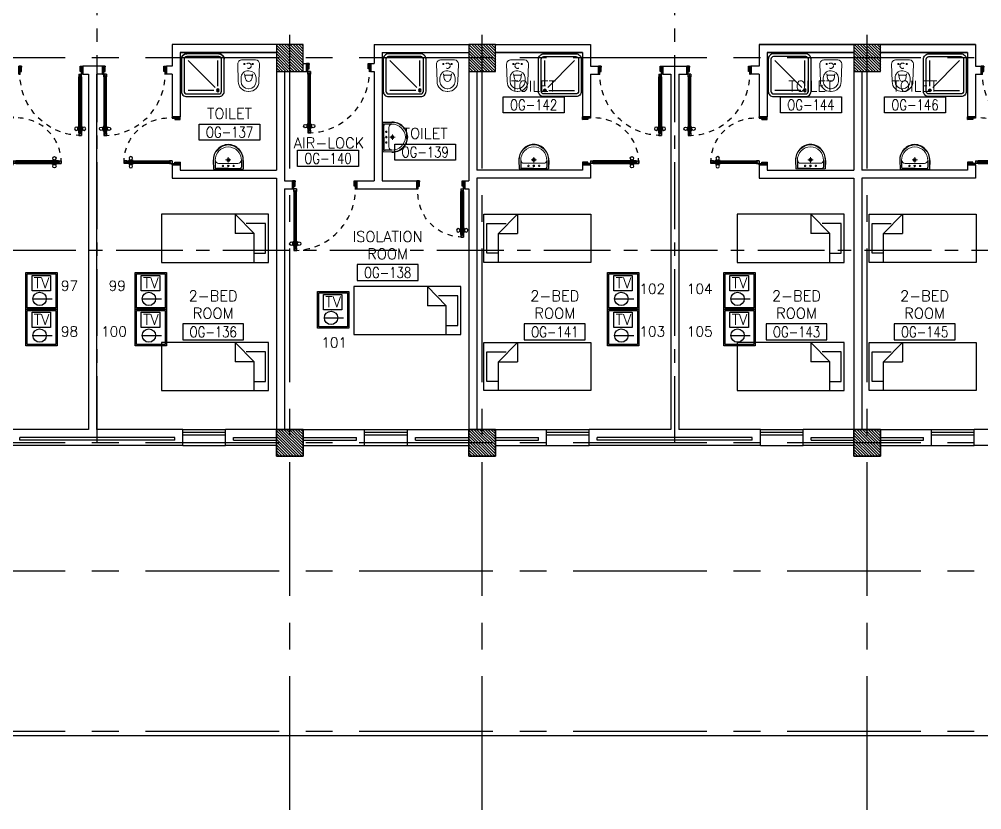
# Model space of a CAD drawing. Extents: x 0 to 93, y -1.5 to 78.
# Drawn here: x 59.41 to 77.41, y -1.46 to 13.32 of the extents above; entities that cross this region are included whole.
import ezdxf
from ezdxf.enums import TextEntityAlignment as Align

# ---------------------------------------------------------------- set-up
doc = ezdxf.new("R2010")
doc.units = 0
doc.header["$MEASUREMENT"] = 0
doc.header["$PDMODE"] = 34
for name, pattern in [('CENTER', [2, 1.25, -0.25, 0.25, -0.25]), ('CENTERX2', [4, 2.5, -0.5, 0.5, -0.5]), ('DASHED', [0.75, 0.5, -0.25]), ('HIDDEN', [0.375, 0.25, -0.125]), ('HIDDEN2', [0.1875, 0.125, -0.0625])]:
    doc.linetypes.add(name, pattern=pattern)
doc.layers.get('0').update_dxf_attribs({"color": 11, "linetype": 'CONTINUOUS'})
doc.layers.get('DEFPOINTS').update_dxf_attribs({"color": 11, "linetype": 'CONTINUOUS'})
for name, color, linetype in [('AX-DIM', 11, 'CONTINUOUS'), ('AXES', 11, 'CENTERX2'), ('AXES1', 11, 'CENTER'), ('COL', 11, 'CONTINUOUS'), ('DOOR', 11, 'CONTINUOUS'), ('E-CCTV', 4, 'CONTINUOUS'), ('E-SOCKETS', 4, 'CONTINUOUS'), ('FIX', 11, 'CONTINUOUS'), ('FUR', 11, 'CONTINUOUS'), ('HAT', 11, 'CONTINUOUS'), ('INSUL', 11, 'CONTINUOUS'), ('RM-BOX', 11, 'CONTINUOUS'), ('RM-NAME', 11, 'CONTINUOUS'), ('RM-NO', 11, 'CONTINUOUS'), ('WALL', 11, 'CONTINUOUS'), ('WIN', 11, 'CONTINUOUS')]:
    doc.layers.add(name, color=color, linetype=linetype)
doc.styles.add('ROMANS', font='ROMANS.shx', dxfattribs={"width": 0.6})
doc.dimstyles.new('DIM-OUT', dxfattribs={"dimscale": 0, "dimtxt": 0.24, "dimasz": 0.08, "dimexe": 0.02, "dimexo": 0.02, "dimgap": 0.05, "dimtad": 1, "dimdec": 0, "dimlfac": 1000, "dimzin": 0, "dimdsep": 46, "dimtxsty": 'ROMANS', "dimblk1": 'ARCHTICK', "dimblk2": 'ARCHTICK', "dimsah": 1, "dimcen": 0.01, "dimdle": 0.08, "dimclrd": 7, "dimclre": 7, "dimclrt": 2, "dimadec": 0, "dimazin": 0, "dimtp": 2, "dimtm": 2, "dimtfac": 0.114286, "dimtdec": 0, "dimtix": 1, "dimtmove": 2, "dimatfit": 3, "dimldrblk": 'ARCHTICK', "dimfxl": 0, "dimtolj": 1, "dimtzin": 0, "dimarcsym": 0})

# ---------------------------------------------------------------- blocks, each defined once
blk = doc.blocks.new('_ARCHTICK')
at = {"color": 0, "linetype": 'ByBlock', "const_width": 0.15}
blk.add_lwpolyline([(-0.5, -0.5), (0.5, 0.5)], dxfattribs=at)
blk = doc.blocks.new('*D660')
at = {"layer": 'AX-DIM', "color": 7, "lineweight": -2}
for p, q in [((91.572, 5.23), (91.572, -0.155)), ((90.892, 5.15), (91.592, 5.15)), ((48.947, -0.075), (91.592, -0.075))]:
    blk.add_line(p, q, dxfattribs=at)
at = {"layer": 'DEFPOINTS', "color": 0}
for p in [(90.872, 5.15), (48.927, -0.075), (91.572, -0.075)]:
    blk.add_point(p, dxfattribs=at)
at = {"layer": 'AX-DIM', "color": 7, "lineweight": -2, "xscale": 0.08, "yscale": 0.08, "zscale": 0.08}
for p, rotation in [((91.572, 5.15), 90), ((91.572, -0.075), 270)]:
    blk.add_blockref('_ARCHTICK', p, dxfattribs=dict(at, rotation=rotation))
at = {"layer": 'AX-DIM', "color": 2, "insert": (91.402, 2.537), "char_height": 0.24, "attachment_point": 5, "rotation": 90, "style": 'ROMANS'}
blk.add_mtext('\\A1;5225', dxfattribs=at)
blk = doc.blocks.new('SHR1')
at = {"layer": 'FIX'}
for p, q in [((-196, 196), (-700, 700)), ((-143, 218), (-143, 700)), ((-218, 143), (-700, 143))]:
    blk.add_line(p, q, dxfattribs=at)
for points in [[(-825, 125), (-825, 725, -0.414214), (-725, 825), (-125, 825, -0.414214), (-25, 725), (-25, 125, -0.414214), (-125, 25), (-725, 25, -0.414214)], [(-775, 125), (-775, 725, -0.414214), (-725, 775), (-125, 775, -0.414214), (-75, 725), (-75, 125, -0.414214), (-125, 75), (-725, 75, -0.414214)]]:
    blk.add_lwpolyline(points, format="xyb", close=True, dxfattribs=at)
for radius in [25, 15]:
    blk.add_circle((-143, 143), radius, dxfattribs=at)
blk = doc.blocks.new('WC1')
at = {"layer": 'FIX', "lineweight": 20}
for p, q in [((-210, 204), (-538, 194)), ((-727, 5), (-727, -5)), ((-674, 5), (-674, -5)), ((-534, 24), (-540, 0)), ((-540, 0), (-534, -24)), ((-475, 141), (-538, 141)), ((-395, 76), (-490, 60)), ((-339, 5), (-339, -5)), ((-137, 0), (-137, 131)), ((-137, -131), (-137, 0)), ((-538, -141), (-475, -141)), ((-490, -60), (-395, -76)), ((-538, -194), (-210, -204)), ((-213, -204), (-210, -204))]:
    blk.add_line(p, q, dxfattribs=at)
at = {"layer": 'FIX', "linetype": 'Continuous', "lineweight": 20}
blk.add_line((-420, -47), (-420, 45), dxfattribs=at)
at = {"layer": 'FIX', "linetype": 'HIDDEN2', "lineweight": 20, "ltscale": 0.3}
blk.add_circle((-245, 0), 49.8, dxfattribs=at)
at = {"layer": 'FIX', "linetype": 'HIDDEN', "lineweight": 20, "ltscale": 0.05}
for centre in [(-213, 78), (-213, -77)]:
    blk.add_circle(centre, 11.6, dxfattribs=at)
at = {"layer": 'FIX', "lineweight": 20}
for centre, radius, start, end in [((-538, 5), 189, 90, 180), ((-210, 131), 73, 360, 90), ((-538, 5), 136, 90, 180), ((-473, -7), 68.2, 128.9242, 152.8468), ((-464, -18), 82, 108.496, 128.9242), ((-475, 5), 136, 360, 90), ((-538, -5), 189, 180, 270), ((-538, -5), 136, 180, 270), ((-473, 7), 68.2, 207.1532, 231.0758), ((-464, 18), 82, 231.0758, 251.504), ((-475, -5), 136, 270, 0), ((-210, -131), 73, 270, 0)]:
    blk.add_arc(centre, radius, start, end, dxfattribs=at)
at = {"layer": 'FIX', "linetype": 'Continuous', "lineweight": 20}
for centre, start, end in [((-443, 46), 357.6662, 91.6121), ((-442, -46), 268.3879, 2.3338)]:
    blk.add_arc(centre, 22.3, start, end, dxfattribs=at)
blk = doc.blocks.new('LAV1')
at = {"layer": 'FIX', "linetype": 'ByBlock', "ltscale": 0.3}
for p, q in [((-280, 210), (-275, 50)), ((-245, 210), (-245, 85)), ((245, 210), (245, 85)), ((280, 210), (275, 50)), ((0, 60), (-220, 60)), ((0, 60), (220, 60))]:
    blk.add_line(p, q, dxfattribs=at)
at = {"layer": 'FIX', "linetype": 'Continuous', "lineweight": 20}
for p, q in [((-275, 210), (-275, 50)), ((275, 210), (275, 50)), ((0, 50), (-275, 50)), ((0, 50), (-252, 50)), ((0, 155), (-181, 155)), ((0, 155), (181, 155)), ((0, 50), (275, 50)), ((0, 50), (252, 50))]:
    blk.add_line(p, q, dxfattribs=at)
at = {"layer": 'FIX', "linetype": 'DASHED', "lineweight": 20, "ltscale": 0.05}
for p, q in [((50, 220), (-50, 220)), ((0, 170), (0, 270)), ((0, 170), (0, 270))]:
    blk.add_line(p, q, dxfattribs=at)
at = {"layer": 'FIX', "lineweight": 20}
for p, q in [((16, 107), (-15, 107)), ((0, 92), (0, 123))]:
    blk.add_line(p, q, dxfattribs=at)
for centre, radius in [((0, 220), 29.5), ((0, 220), 22.5), ((0, 107), 15.5)]:
    blk.add_circle(centre, radius, dxfattribs=at)
at = {"layer": 'FIX', "linetype": 'HIDDEN', "lineweight": 20, "ltscale": 0.05}
for centre in [(-100, 107), (100, 107)]:
    blk.add_circle(centre, 12.4, dxfattribs=at)
at = {"layer": 'FIX', "linetype": 'ByBlock', "ltscale": 0.3}
for centre, radius, start, end in [((7, 220), 287, 91.3776, 182.0064), ((-7, 220), 287, 357.9936, 88.6224), ((-220, 85), 24.9, 179.7021, 269.9486), ((220, 85), 24.9, 270.0514, 0.2979)]:
    blk.add_arc(centre, radius, start, end, dxfattribs=at)
at = {"layer": 'FIX', "linetype": 'Continuous', "lineweight": 20}
for centre, radius, start, end in [((8, 217), 283, 91.6988, 181.351), ((8, 212), 253, 91.7328, 180.4884), ((-8, 217), 283, 358.649, 88.3012), ((-8, 212), 253, 359.5116, 88.2672), ((-179, 222), 66.9, 190.2006, 268.0786), ((179, 222), 66.9, 271.9214, 349.7994)]:
    blk.add_arc(centre, radius, start, end, dxfattribs=at)
blk = doc.blocks.new('RM1')
at = {"layer": 'RM-BOX'}
blk.add_lwpolyline([(570, -200), (-570, -200), (-570, -500), (570, -500)], close=True, dxfattribs=at)
at = {"layer": 'RM-NAME', "style": 'ROMANS'}
for tag, p in [('ROOMNAME1', (0, 324)), ('ROOMNAME2', (0, 0))]:
    blk.add_attdef(tag, text='', height=200, dxfattribs=at).set_placement(p, align=Align.MIDDLE)
at = {"layer": 'RM-NO', "style": 'ROMANS', "width": 0.8}
blk.add_attdef('ROOMNO', text='', height=200, dxfattribs=at).set_placement((0, -350), align=Align.MIDDLE)
blk = doc.blocks.new('AH20A')
at = {"layer": 'FUR'}
for p, q in [((0, 0.5), (0, -0.5)), ((1, 0.5), (0, 0.5)), ((0.1358, 0.5), (0.1358, -0.0987)), ((1, -0.5), (1, 0.5)), ((0.1358, 0.3112), (0.0277, 0.3112)), ((0.0277, 0.3112), (0.0277, -0.3087)), ((0.1358, -0.0987), (0.3125, -0.5)), ((0.1358, -0.0987), (0.3125, -0.0987)), ((0.3125, -0.5), (0.3125, -0.0987)), ((0.0277, -0.3087), (0.2076, -0.3087)), ((0, -0.5), (1, -0.5))]:
    blk.add_line(p, q, dxfattribs=at)
blk = doc.blocks.new('DOOR100')
at = {"layer": 'DOOR', "color": 0, "linetype": 'ByBlock'}
for p, q in [((-76, 1251), (-76, 1301)), ((-76, 1301), (-26, 1301)), ((-26, 1301), (-76, 1301)), ((-59, 1251), (-59, 1271)), ((-43, 1271), (-59, 1271)), ((-43, 1251), (-43, 1271)), ((-26, 1251), (-26, 1301)), ((-92, 1206), (-92, 1141)), ((-83, 1206), (-92, 1206)), ((-83, 1141), (-92, 1141)), ((-83, 1129), (-83, 1219)), ((-76, 1219), (-83, 1219)), ((-83, 1206), (-83, 1141)), ((-76, 1129), (-83, 1129)), ((-59, 1251), (-76, 1251)), ((-26, 1251), (-43, 1251)), ((-26, 1219), (-19, 1219)), ((-26, 1129), (-19, 1129)), ((-19, 1129), (-19, 1219)), ((-19, 1206), (-19, 1141)), ((-19, 1206), (-10, 1206)), ((-19, 1141), (-10, 1141)), ((-10, 1206), (-10, 1141)), ((-76, 200), (-59, 200)), ((-76, 150), (-76, 200)), ((-59, 200), (-59, 180)), ((-59, 180), (-43, 180)), ((-43, 200), (-26, 200)), ((-43, 180), (-43, 200)), ((-26, 200), (-26, 150)), ((-1201, 0), (-1201, 150)), ((-1201, 150), (-1176, 150)), ((-1201, 150), (-1201, 0)), ((-1151, 0), (-1201, 0)), ((-1176, 150), (-1176, 100)), ((-1176, 100), (-1151, 100)), ((-1151, 100), (-1151, 0)), ((-76, 150), (-26, 150)), ((-51, 100), (-51, 0)), ((-26, 100), (-51, 100)), ((-51, 0), (-1, 0)), ((-1, 150), (-26, 150)), ((-26, 150), (-26, 100)), ((-1, 150), (-1, 0))]:
    blk.add_line(p, q, dxfattribs=at)
at = {"layer": 'DOOR', "linetype": 'ByBlock'}
for p, q in [((-76, 1251), (-76, 200)), ((-59, 200), (-59, 1251)), ((-43, 200), (-43, 1251)), ((-26, 200), (-26, 1251))]:
    blk.add_line(p, q, dxfattribs=at)
at = {"layer": 'DOOR', "color": 9, "linetype": 'ByBlock'}
for p, q in [((-1151, 0), (-1201, 114)), ((-1151, 0), (-1201, 40)), ((-1151, 0), (-1164, 100)), ((-51, 0), (-1, 114)), ((-51, 0), (-38, 100)), ((-51, 0), (-1, 40))]:
    blk.add_line(p, q, dxfattribs=at)
at = {"layer": 'DOOR', "color": 0, "linetype": 'ByBlock'}
for centre in [(-125, 1174), (22, 1174)]:
    blk.add_circle(centre, 32.4, dxfattribs=at)
at = {"layer": 'DOOR', "linetype": 'HIDDEN', "ltscale": 0.5}
blk.add_arc((-27, 152), 1149, 89.961, 180.0931, dxfattribs=at)
at = {"layer": 'DOOR', "color": 9, "linetype": 'ByBlock'}
for centre, radius, start, end in [((-1151, 0), 154, 103.7142, 108.8947), ((-1151, 0), 134, 100.72, 111.8402), ((-1151, 0), 94.4, 90, 121.9818), ((-1151, 0), 74.4, 90, 132.2236), ((-1151, 0), 54.4, 90, 156.7926), ((-1151, 0), 34.4, 90, 180), ((-1151, 0), 14.4, 90, 180), ((-51, 0), 94.4, 58.0182, 90), ((-51, 0), 74.4, 47.7764, 90), ((-51, 0), 54.4, 23.2074, 90), ((-51, 0), 34.4, 0, 90), ((-51, 0), 14.4, 0, 90), ((-51, 0), 134, 68.1598, 79.28), ((-51, 0), 114, 64.0838, 77.3774), ((-51, 0), 154, 71.1053, 76.2858)]:
    blk.add_arc(centre, radius, start, end, dxfattribs=at)
blk = doc.blocks.new('DOOR90')
at = {"layer": 'DOOR', "linetype": 'ByBlock'}
for p, q in [((0, 0), (-150, 0)), ((-200, -25), (-1000, -25)), ((-200, -42), (-1000, -42)), ((-200, -58), (-1000, -58)), ((-1000, -75), (-200, -75))]:
    blk.add_line(p, q, dxfattribs=at)
at = {"layer": 'DOOR', "color": 0, "linetype": 'ByBlock'}
for p, q in [((-150, 0), (-150, -25)), ((-150, 0), (0, 0)), ((0, -50), (0, 0)), ((-1050, -25), (-1050, -75)), ((-1050, -75), (-1050, -25)), ((-1000, -25), (-1050, -25)), ((-1000, -75), (-1050, -75)), ((-1020, -42), (-1020, -58)), ((-1000, -42), (-1020, -42)), ((-1000, -58), (-1020, -58)), ((-1000, -25), (-1000, -42)), ((-1000, -58), (-1000, -75)), ((-968, -25), (-968, -18)), ((-878, -18), (-968, -18)), ((-968, -75), (-968, -82)), ((-878, -82), (-968, -82)), ((-955, -18), (-955, -9)), ((-955, -9), (-890, -9)), ((-955, -18), (-890, -18)), ((-955, -82), (-955, -91)), ((-955, -82), (-890, -82)), ((-955, -91), (-890, -91)), ((-890, -18), (-890, -9)), ((-890, -82), (-890, -91)), ((-878, -25), (-878, -18)), ((-878, -75), (-878, -82)), ((-200, -42), (-200, -25)), ((-200, -25), (-150, -25)), ((-180, -42), (-200, -42)), ((-200, -75), (-200, -58)), ((-200, -58), (-180, -58)), ((-150, -75), (-200, -75)), ((-180, -58), (-180, -42)), ((-150, -75), (-150, -25)), ((-150, -25), (-100, -25)), ((-100, -25), (-100, -50)), ((-100, -50), (0, -50)), ((-150, -900), (-150, -875)), ((-150, -875), (-100, -875)), ((0, -900), (-150, -900)), ((-150, -900), (0, -900)), ((-100, -850), (0, -850)), ((-100, -875), (-100, -850)), ((0, -850), (0, -900))]:
    blk.add_line(p, q, dxfattribs=at)
at = {"layer": 'DOOR', "color": 9, "linetype": 'ByBlock'}
for p, q in [((0, -50), (-114, 0)), ((0, -50), (-40, 0)), ((0, -50), (-100, -37)), ((0, -850), (-114, -900)), ((0, -850), (-100, -863)), ((0, -850), (-40, -900))]:
    blk.add_line(p, q, dxfattribs=at)
at = {"layer": 'DOOR', "color": 0, "linetype": 'ByBlock'}
for centre in [(-923, 24), (-923, -124)]:
    blk.add_circle(centre, 32.4, dxfattribs=at)
at = {"layer": 'DOOR', "color": 9, "linetype": 'ByBlock'}
for centre, radius, start, end in [((0, -50), 74.4, 137.7764, 180), ((0, -50), 54.4, 113.2074, 180), ((0, -50), 154, 161.1053, 166.2858), ((0, -50), 134, 158.1598, 169.28), ((0, -50), 114, 154.0838, 167.3774), ((0, -50), 94.4, 148.0182, 180), ((0, -50), 34.4, 90, 180), ((0, -50), 14.4, 90, 180), ((0, -850), 154, 193.7142, 198.8947), ((0, -850), 134, 190.72, 201.8402), ((0, -850), 94.4, 180, 211.9818), ((0, -850), 74.4, 180, 222.2236), ((0, -850), 54.4, 180, 246.7926), ((0, -850), 34.4, 180, 270), ((0, -850), 14.4, 180, 270)]:
    blk.add_arc(centre, radius, start, end, dxfattribs=at)
at = {"layer": 'DOOR', "linetype": 'HIDDEN', "ltscale": 0.5}
blk.add_arc((-222, -50), 828, 178.2701, 275.003, dxfattribs=at)
blk = doc.blocks.new('*X92')
at = {"color": 0}
for p, q in [((245929, 169932), (246386, 170390)), ((245929, 169985), (246333, 170390)), ((245929, 170038), (246280, 170390)), ((245929, 170091), (246227, 170390)), ((245929, 170144), (246174, 170390)), ((245929, 170197), (246121, 170390)), ((245929, 170250), (246068, 170390)), ((245929, 170303), (246015, 170390)), ((245929, 170357), (245962, 170390)), ((245939, 169890), (246429, 170379)), ((245992, 169890), (246429, 170326)), ((246045, 169890), (246429, 170273)), ((246098, 169890), (246429, 170220)), ((246151, 169890), (246429, 170167)), ((246204, 169890), (246429, 170114)), ((246257, 169890), (246429, 170061)), ((246310, 169890), (246429, 170008)), ((246363, 169890), (246429, 169955)), ((246416, 169890), (246429, 169902))]:
    blk.add_line(p, q, dxfattribs=at)
blk = doc.blocks.new('COL50')
at = {"layer": 'COL'}
blk.add_lwpolyline([(-250, 250), (-250, -250), (250, -250), (250, 250)], close=True, dxfattribs=at)
blk = doc.blocks.new('*X91')
at = {"color": 0}
for p, q in [((238727, 169890), (239227, 170390)), ((238729, 169945), (239174, 170390)), ((238729, 169998), (239121, 170390)), ((238729, 170051), (239067, 170390)), ((238729, 170104), (239014, 170390)), ((238729, 170157), (238961, 170390)), ((238729, 170210), (238908, 170390)), ((238729, 170263), (238855, 170390)), ((238729, 170316), (238802, 170390)), ((238729, 170369), (238749, 170390)), ((238780, 169890), (239229, 170339)), ((238833, 169890), (239229, 170286)), ((238886, 169890), (239229, 170233)), ((238939, 169890), (239229, 170180)), ((238992, 169890), (239229, 170127)), ((239045, 169890), (239229, 170074)), ((239098, 169890), (239229, 170020)), ((239151, 169890), (239229, 169967)), ((239204, 169890), (239229, 169914))]:
    blk.add_line(p, q, dxfattribs=at)
blk = doc.blocks.new('*X90')
at = {"color": 0}
for p, q in [((235129, 169898), (235620, 170390)), ((235129, 169951), (235567, 170390)), ((235129, 170004), (235514, 170390)), ((235129, 170057), (235461, 170390)), ((235129, 170110), (235408, 170390)), ((235129, 170163), (235355, 170390)), ((235129, 170216), (235302, 170390)), ((235129, 170269), (235249, 170390)), ((235129, 170322), (235196, 170390)), ((235129, 170375), (235143, 170390)), ((235173, 169890), (235629, 170345)), ((235226, 169890), (235629, 170292)), ((235279, 169890), (235629, 170239)), ((235332, 169890), (235629, 170186)), ((235385, 169890), (235629, 170133)), ((235439, 169890), (235629, 170080)), ((235492, 169890), (235629, 170027)), ((235545, 169890), (235629, 169974)), ((235598, 169890), (235629, 169921))]:
    blk.add_line(p, q, dxfattribs=at)
blk = doc.blocks.new('*X85')
at = {"color": 0}
for p, q in [((245927, 177090), (246427, 177590)), ((245929, 177145), (246374, 177590)), ((245929, 177198), (246321, 177590)), ((245929, 177251), (246267, 177590)), ((245929, 177304), (246214, 177590)), ((245929, 177357), (246161, 177590)), ((245929, 177410), (246108, 177590)), ((245929, 177463), (246055, 177590)), ((245929, 177516), (246002, 177590)), ((245929, 177569), (245949, 177590)), ((245980, 177090), (246429, 177539)), ((246033, 177090), (246429, 177486)), ((246086, 177090), (246429, 177433)), ((246139, 177090), (246429, 177380)), ((246192, 177090), (246429, 177327)), ((246245, 177090), (246429, 177274)), ((246298, 177090), (246429, 177220)), ((246351, 177090), (246429, 177167)), ((246404, 177090), (246429, 177114))]:
    blk.add_line(p, q, dxfattribs=at)
blk = doc.blocks.new('*X86')
at = {"color": 0}
for p, q in [((238729, 177104), (239214, 177590)), ((238729, 177157), (239161, 177590)), ((238729, 177210), (239108, 177590)), ((238729, 177263), (239055, 177590)), ((238729, 177316), (239002, 177590)), ((238729, 177369), (238949, 177590)), ((238729, 177422), (238896, 177590)), ((238729, 177475), (238843, 177590)), ((238729, 177528), (238790, 177590)), ((238729, 177581), (238737, 177590)), ((238767, 177090), (239229, 177551)), ((238820, 177090), (239229, 177498)), ((238873, 177090), (239229, 177445)), ((238926, 177090), (239229, 177392)), ((238979, 177090), (239229, 177339)), ((239032, 177090), (239229, 177286)), ((239085, 177090), (239229, 177233)), ((239138, 177090), (239229, 177180)), ((239191, 177090), (239229, 177127))]:
    blk.add_line(p, q, dxfattribs=at)
blk = doc.blocks.new('*X87')
at = {"color": 0}
for p, q in [((235129, 177110), (235608, 177590)), ((235129, 177163), (235555, 177590)), ((235129, 177217), (235502, 177590)), ((235129, 177270), (235449, 177590)), ((235129, 177323), (235396, 177590)), ((235129, 177376), (235343, 177590)), ((235129, 177429), (235290, 177590)), ((235129, 177482), (235237, 177590)), ((235129, 177535), (235184, 177590)), ((235161, 177090), (235629, 177557)), ((235214, 177090), (235629, 177504)), ((235267, 177090), (235629, 177451)), ((235320, 177090), (235629, 177398)), ((235373, 177090), (235629, 177345)), ((235426, 177090), (235629, 177292)), ((235479, 177090), (235629, 177239)), ((235532, 177090), (235629, 177186)), ((235585, 177090), (235629, 177133))]:
    blk.add_line(p, q, dxfattribs=at)

msp = doc.modelspace()

# ---------------------------------------------------------------- linework, layer by layer
at = {"layer": 'AXES'}
for p, q in [((64.4717, -1.4643), (64.4717, 77.3484)), ((68.0717, -1.4643), (68.0717, 77.3484)), ((75.2717, -1.4643), (75.2717, 77.3484)), ((92.2717, 12.6), (24.2317, 12.6)), ((92.2717, 5.4), (24.2317, 5.4)), ((92.2717, 3), (24.2317, 3)), ((92.2717, 0), (24.2317, 0))]:
    msp.add_line(p, q, dxfattribs=at)
at = {"layer": 'AXES1'}
for p, q in [((60.8717, 5.4), (60.8717, 64.22)), ((71.6717, 5.4), (71.6717, 64.22)), ((82.4717, 9), (21.8317, 9)), ((82.4717, 9), (40.1817, 9))]:
    msp.add_line(p, q, dxfattribs=at)
at = {"layer": 'COL'}
for points in [[(64.7217, 5.65), (64.7217, 5.15), (64.2217, 5.15), (64.2217, 5.65)], [(68.3217, 5.65), (68.3217, 5.15), (67.8217, 5.15), (67.8217, 5.65)], [(75.5217, 5.65), (75.5217, 5.15), (75.0217, 5.15), (75.0217, 5.65)]]:
    msp.add_lwpolyline(points, close=True, dxfattribs=at)
at = {"layer": 'E-SOCKETS'}
for p, q in [((59.5375, 7.9005), (59.5375, 8.5878)), ((59.5375, 8.5878), (60.1235, 8.5878)), ((60.1235, 8.5878), (60.1235, 7.9005)), ((61.5809, 7.9005), (61.5809, 8.5878)), ((61.5809, 8.5878), (62.1669, 8.5878)), ((62.1669, 8.5878), (62.1669, 7.9005)), ((70.4159, 7.9005), (70.4159, 8.5878)), ((70.4159, 8.5878), (71.0019, 8.5878)), ((71.0019, 8.5878), (71.0019, 7.9005)), ((72.5897, 7.9005), (72.5897, 8.5878)), ((72.5897, 8.5878), (73.1756, 8.5878)), ((73.1756, 8.5878), (73.1756, 7.9005)), ((64.9871, 7.5434), (64.9871, 8.2308)), ((64.9871, 8.2308), (65.573, 8.2308)), ((65.573, 8.2308), (65.573, 7.5434)), ((59.6683, 8.0941), (60.0266, 8.0941)), ((61.7117, 8.0941), (62.07, 8.0941)), ((70.5467, 8.0941), (70.905, 8.0941)), ((72.7204, 8.0941), (73.0788, 8.0941)), ((60.1235, 7.9005), (59.5375, 7.9005)), ((59.5375, 7.9005), (60.1235, 7.9005)), ((59.5375, 7.2131), (59.5375, 7.9005)), ((60.1235, 7.9005), (60.1235, 7.2131)), ((62.1669, 7.9005), (61.5809, 7.9005)), ((61.5809, 7.9005), (62.1669, 7.9005)), ((61.5809, 7.2131), (61.5809, 7.9005)), ((62.1669, 7.9005), (62.1669, 7.2131)), ((71.0019, 7.9005), (70.4159, 7.9005)), ((70.4159, 7.9005), (71.0019, 7.9005)), ((70.4159, 7.2131), (70.4159, 7.9005)), ((71.0019, 7.9005), (71.0019, 7.2131)), ((72.5897, 7.2131), (72.5897, 7.9005)), ((73.1756, 7.9005), (72.5897, 7.9005)), ((72.5897, 7.9005), (73.1756, 7.9005)), ((73.1756, 7.9005), (73.1756, 7.2131)), ((65.1179, 7.737), (65.4762, 7.737)), ((59.6683, 7.4067), (60.0266, 7.4067)), ((61.7117, 7.4067), (62.07, 7.4067)), ((65.573, 7.5434), (64.9871, 7.5434)), ((70.5467, 7.4067), (70.905, 7.4067)), ((72.7204, 7.4067), (73.0788, 7.4067)), ((60.1235, 7.2131), (59.5375, 7.2131)), ((62.1669, 7.2131), (61.5809, 7.2131)), ((71.0019, 7.2131), (70.4159, 7.2131)), ((73.1756, 7.2131), (72.5897, 7.2131))]:
    msp.add_line(p, q, dxfattribs=at)
at = {"layer": 'E-SOCKETS', "color": 8}
for p, q in [((59.5625, 7.9255), (59.5625, 8.5628)), ((59.5625, 8.5628), (60.0985, 8.5628)), ((60.0985, 8.5628), (60.0985, 7.9255)), ((61.6059, 7.9255), (61.6059, 8.5628)), ((61.6059, 8.5628), (62.1419, 8.5628)), ((62.1419, 8.5628), (62.1419, 7.9255)), ((70.4409, 7.9255), (70.4409, 8.5628)), ((70.4409, 8.5628), (70.9769, 8.5628)), ((70.9769, 8.5628), (70.9769, 7.9255)), ((72.6147, 7.9255), (72.6147, 8.5628)), ((72.6147, 8.5628), (73.1506, 8.5628)), ((73.1506, 8.5628), (73.1506, 7.9255)), ((65.0121, 7.5684), (65.0121, 8.2058)), ((65.0121, 8.2058), (65.548, 8.2058)), ((65.548, 8.2058), (65.548, 7.5684)), ((60.0985, 7.9255), (59.5625, 7.9255)), ((62.1419, 7.9255), (61.6059, 7.9255)), ((70.9769, 7.9255), (70.4409, 7.9255)), ((73.1506, 7.9255), (72.6147, 7.9255)), ((59.5625, 7.8755), (60.0985, 7.8755)), ((59.5625, 7.2381), (59.5625, 7.8755)), ((60.0985, 7.8755), (60.0985, 7.2381)), ((61.6059, 7.8755), (62.1419, 7.8755)), ((61.6059, 7.2381), (61.6059, 7.8755)), ((62.1419, 7.8755), (62.1419, 7.2381)), ((70.4409, 7.8755), (70.9769, 7.8755)), ((70.4409, 7.2381), (70.4409, 7.8755)), ((70.9769, 7.8755), (70.9769, 7.2381)), ((72.6147, 7.2381), (72.6147, 7.8755)), ((72.6147, 7.8755), (73.1506, 7.8755)), ((73.1506, 7.8755), (73.1506, 7.2381)), ((65.548, 7.5684), (65.0121, 7.5684)), ((60.0985, 7.2381), (59.5625, 7.2381)), ((62.1419, 7.2381), (61.6059, 7.2381)), ((70.9769, 7.2381), (70.4409, 7.2381)), ((73.1506, 7.2381), (72.6147, 7.2381))]:
    msp.add_line(p, q, dxfattribs=at)
at = {"layer": 'E-SOCKETS'}
for points in [[(59.6516, 8.2445), (59.6516, 8.5306), (59.9966, 8.5306), (59.9966, 8.2445)], [(61.695, 8.2445), (61.695, 8.5306), (62.0401, 8.5306), (62.0401, 8.2445)], [(70.53, 8.2445), (70.53, 8.5306), (70.875, 8.5306), (70.875, 8.2445)], [(72.7037, 8.2445), (72.7037, 8.5306), (73.0488, 8.5306), (73.0488, 8.2445)], [(65.1012, 7.8875), (65.1012, 8.1735), (65.4462, 8.1735), (65.4462, 7.8875)], [(59.6516, 7.5572), (59.6516, 7.8432), (59.9966, 7.8432), (59.9966, 7.5572)], [(61.695, 7.5572), (61.695, 7.8432), (62.0401, 7.8432), (62.0401, 7.5572)], [(70.53, 7.5572), (70.53, 7.8432), (70.875, 7.8432), (70.875, 7.5572)], [(72.7037, 7.5572), (72.7037, 7.8432), (73.0488, 7.8432), (73.0488, 7.5572)]]:
    msp.add_lwpolyline(points, close=True, dxfattribs=at)
for centre in [(59.7933, 8.0941), (61.8367, 8.0941), (70.6717, 8.0941), (72.8454, 8.0941), (65.2429, 7.737), (59.7933, 7.4067), (61.8367, 7.4067), (70.6717, 7.4067), (72.8454, 7.4067)]:
    msp.add_circle(centre, 0.125, dxfattribs=at)
at = {"layer": 'FIX'}
msp.add_line((63.1447, 12.677), (62.5447, 12.677), dxfattribs=at)
at = {"layer": 'FIX', "extrusion": (0, 0, -1)}
for centre, major_axis, start_param, end_param in [((62.5447, 12.577), (0.0707, 0.0707), 3.9269908, 5.4977871), ((63.1447, 12.577), (-0.0707, 0.0707), 0.7853982, 2.3561945)]:
    msp.add_ellipse(centre, major_axis=major_axis, ratio=1, start_param=start_param, end_param=end_param, dxfattribs=at)
at = {"layer": 'INSUL'}
for p, q in [((59.4217, 5.45), (59.4217, 5.5)), ((62.3217, 5.5), (59.4217, 5.5)), ((62.3217, 5.45), (59.4217, 5.45)), ((62.3217, 5.45), (62.3217, 5.5)), ((63.4217, 5.5), (64.2217, 5.5)), ((63.4217, 5.45), (63.4217, 5.5)), ((63.4217, 5.45), (64.2217, 5.45)), ((64.7217, 5.5), (65.7217, 5.5)), ((64.7217, 5.45), (65.7217, 5.45)), ((65.7217, 5.45), (65.7217, 5.5)), ((66.8217, 5.5), (67.8217, 5.5)), ((66.8217, 5.45), (66.8217, 5.5)), ((66.8217, 5.45), (67.8217, 5.45)), ((68.3217, 5.5), (69.1217, 5.5)), ((68.3217, 5.45), (69.1217, 5.45)), ((69.1217, 5.45), (69.1217, 5.5)), ((70.2217, 5.45), (70.2217, 5.5)), ((73.1217, 5.5), (70.2217, 5.5)), ((73.1217, 5.45), (70.2217, 5.45)), ((73.1217, 5.45), (73.1217, 5.5)), ((74.2217, 5.45), (74.2217, 5.5)), ((74.2217, 5.5), (75.0217, 5.5)), ((74.2217, 5.45), (75.0217, 5.45)), ((75.5217, 5.5), (76.3217, 5.5)), ((75.5217, 5.45), (76.3217, 5.45)), ((76.3217, 5.45), (76.3217, 5.5))]:
    msp.add_line(p, q, dxfattribs=at)
at = {"layer": 'RM-NO'}
for p, q in [((60.6029, 12.45), (60.6029, 12.3)), ((60.9654, 12.45), (60.9654, 12.3)), ((62.1654, 12.45), (62.1654, 12.3)), ((64.7842, 12.5), (64.7842, 12.35)), ((65.9842, 12.5), (65.9842, 12.35)), ((70.2467, 12.45), (70.2467, 12.3)), ((71.4467, 12.45), (71.4467, 12.3)), ((71.8967, 12.45), (71.8967, 12.3)), ((73.0967, 12.45), (73.0967, 12.3)), ((77.4029, 12.45), (77.4029, 12.3)), ((64.5217, 10.3), (64.5217, 10.15)), ((65.7217, 10.3), (65.7217, 10.15))]:
    msp.add_line(p, q, dxfattribs=at)
at = {"layer": 'WALL', "linetype": 'ByBlock'}
for p, q in [((64.2217, 12.85), (62.2717, 12.85)), ((66.0467, 12.85), (67.8197, 12.85)), ((68.3217, 12.85), (70.0967, 12.85)), ((68.3217, 12.85), (70.0967, 12.85)), ((75.0217, 12.85), (73.2467, 12.85)), ((75.0217, 12.85), (73.2467, 12.85)), ((73.2467, 12.85), (75.0217, 12.85)), ((75.5217, 12.85), (77.2967, 12.85)), ((75.5217, 12.85), (77.2967, 12.85)), ((77.2967, 12.85), (75.5217, 12.85)), ((64.2217, 12.7), (62.4217, 12.7)), ((62.4217, 12.7), (64.2217, 12.7)), ((66.1967, 12.7), (67.8197, 12.7)), ((68.3217, 12.7), (69.9467, 12.7)), ((69.9467, 12.7), (68.3217, 12.7)), ((75.0217, 12.7), (73.3967, 12.7)), ((73.3967, 12.7), (75.0217, 12.7)), ((73.3967, 12.7), (75.0217, 12.7)), ((75.5217, 12.7), (77.1467, 12.7)), ((75.5217, 12.7), (77.1467, 12.7)), ((77.1467, 12.7), (75.5217, 12.7)), ((77.1467, 12.7), (75.5217, 12.7)), ((60.9654, 12.45), (60.6029, 12.45)), ((62.2717, 12.45), (62.1654, 12.45)), ((64.7217, 12.5), (64.7842, 12.5)), ((65.9842, 12.5), (66.0467, 12.5)), ((70.0967, 12.45), (70.2467, 12.45)), ((73.2467, 12.45), (73.0967, 12.45)), ((77.2967, 12.45), (77.4029, 12.45)), ((60.6029, 12.3), (60.7092, 12.3)), ((60.9654, 12.3), (60.8592, 12.3)), ((62.2717, 12.3), (62.1654, 12.3)), ((64.7217, 12.35), (64.7842, 12.35)), ((65.9842, 12.35), (66.0467, 12.35)), ((70.0967, 12.3), (70.2467, 12.3)), ((71.4467, 12.3), (71.5967, 12.3)), ((73.2467, 12.3), (73.0967, 12.3)), ((77.2967, 12.3), (77.4029, 12.3)), ((64.3717, 10.3), (64.5217, 10.3)), ((65.7217, 10.3), (66.0467, 10.3)), ((66.1967, 10.3), (66.8467, 10.3)), ((67.7467, 10.3), (67.8217, 10.3)), ((64.3717, 10.15), (64.5217, 10.15)), ((65.7217, 10.15), (66.8467, 10.15)), ((67.7467, 10.15), (67.8217, 10.15))]:
    msp.add_line(p, q, dxfattribs=at)
at = {"layer": 'WALL'}
for p, q in [((62.2717, 12.85), (62.2717, 12.45)), ((66.0467, 12.85), (66.0467, 12.5)), ((70.0967, 12.85), (70.0967, 12.45)), ((73.2467, 12.85), (73.2467, 12.45)), ((77.2967, 12.85), (77.2967, 12.45)), ((62.4217, 12.7), (62.4217, 11.5)), ((66.1967, 12.7), (66.1967, 10.3)), ((69.9467, 12.7), (69.9467, 11.5)), ((73.3967, 12.7), (73.3967, 11.5)), ((77.1467, 12.7), (77.1467, 11.5)), ((71.4467, 12.45), (71.8967, 12.45)), ((60.7092, 12.3), (60.7092, 5.65)), ((60.8592, 12.3), (60.8592, 5.65)), ((62.2717, 12.3), (62.2717, 11.5)), ((64.2217, 12.35), (64.2217, 10.5)), ((64.3717, 12.35), (64.3717, 10.3)), ((66.0467, 12.35), (66.0467, 10.3)), ((67.8217, 12.35), (67.8217, 10.3)), ((67.9717, 12.35), (67.9717, 10.5)), ((70.0967, 12.3), (70.0967, 11.5)), ((71.5967, 12.3), (71.5967, 5.65)), ((71.7467, 12.3), (71.8967, 12.3)), ((71.7467, 12.3), (71.7467, 5.65)), ((73.2467, 12.3), (73.2467, 11.5)), ((75.0217, 12.35), (75.0217, 10.5)), ((75.1717, 12.35), (75.1717, 10.5)), ((77.2967, 12.3), (77.2967, 11.5)), ((62.2717, 11.5), (62.4217, 11.5)), ((70.0967, 11.5), (69.9467, 11.5)), ((73.2467, 11.5), (73.3967, 11.5)), ((77.2967, 11.5), (77.1467, 11.5)), ((62.2717, 10.6), (62.4217, 10.6)), ((62.2717, 10.6), (62.2717, 10.35)), ((62.4217, 10.6), (62.4217, 10.5)), ((62.4217, 10.5), (64.2217, 10.5)), ((69.9467, 10.5), (67.9717, 10.5)), ((70.0967, 10.6), (69.9467, 10.6)), ((69.9467, 10.6), (69.9467, 10.5)), ((70.0967, 10.6), (70.0967, 10.35)), ((73.2467, 10.6), (73.3967, 10.6)), ((73.2467, 10.6), (73.2467, 10.35)), ((73.3967, 10.6), (73.3967, 10.5)), ((73.3967, 10.5), (75.0217, 10.5)), ((77.1467, 10.5), (75.1717, 10.5)), ((77.2967, 10.6), (77.1467, 10.6)), ((77.1467, 10.6), (77.1467, 10.5)), ((77.2967, 10.6), (77.2967, 10.35)), ((62.2717, 10.35), (64.2217, 10.35)), ((64.2217, 10.35), (64.2217, 5.65)), ((66.8467, 10.3), (66.8467, 10.15)), ((67.7467, 10.3), (67.7467, 10.15)), ((70.0967, 10.35), (67.9717, 10.35)), ((67.9717, 10.35), (67.9717, 5.65)), ((73.2467, 10.35), (75.0217, 10.35)), ((75.0217, 10.35), (75.0217, 5.65)), ((77.2967, 10.35), (75.1717, 10.35)), ((75.1717, 10.35), (75.1717, 5.65)), ((64.3717, 10.15), (64.3717, 5.65)), ((67.8217, 10.15), (67.8217, 5.65)), ((60.7092, 5.65), (59.2717, 5.65)), ((62.4717, 5.65), (60.8592, 5.65)), ((62.4717, 5.35), (62.4717, 5.65)), ((63.2717, 5.35), (63.2717, 5.65)), ((64.2217, 5.65), (63.2717, 5.65)), ((64.7217, 5.65), (65.8717, 5.65)), ((65.8717, 5.35), (65.8717, 5.65)), ((66.6717, 5.35), (66.6717, 5.65)), ((66.6717, 5.65), (67.8217, 5.65)), ((68.3217, 5.65), (69.2717, 5.65)), ((69.2717, 5.35), (69.2717, 5.65)), ((70.0717, 5.35), (70.0717, 5.65)), ((71.5967, 5.65), (70.0717, 5.65)), ((73.2717, 5.65), (71.7467, 5.65)), ((73.2717, 5.35), (73.2717, 5.65)), ((74.0717, 5.35), (74.0717, 5.65)), ((75.0217, 5.65), (74.0717, 5.65)), ((75.5217, 5.65), (76.4717, 5.65)), ((76.4717, 5.35), (76.4717, 5.65)), ((77.2717, 5.35), (77.2717, 5.65)), ((78.7092, 5.65), (77.2717, 5.65)), ((62.4717, 5.35), (59.2717, 5.35)), ((64.2217, 5.35), (63.2717, 5.35)), ((64.7217, 5.35), (65.8717, 5.35)), ((66.6717, 5.35), (67.8217, 5.35)), ((68.3217, 5.35), (69.2717, 5.35)), ((73.2717, 5.35), (70.0717, 5.35)), ((75.0217, 5.35), (74.0717, 5.35)), ((75.5217, 5.35), (76.4717, 5.35)), ((80.4717, 5.35), (77.2717, 5.35))]:
    msp.add_line(p, q, dxfattribs=at)
at = {"layer": 'WALL', "linetype": 'ByBlock', "ltscale": 0.3}
for points in [[(64.2217, 12.35), (64.7217, 12.35), (64.7217, 12.85), (64.2217, 12.85)], [(67.8217, 12.35), (68.3217, 12.35), (68.3217, 12.85), (67.8217, 12.85)], [(75.0217, 12.35), (75.5217, 12.35), (75.5217, 12.85), (75.0217, 12.85)], [(64.2217, 5.15), (64.7217, 5.15), (64.7217, 5.65), (64.2217, 5.65)], [(67.8217, 5.15), (68.3217, 5.15), (68.3217, 5.65), (67.8217, 5.65)], [(75.0217, 5.15), (75.5217, 5.15), (75.5217, 5.65), (75.0217, 5.65)]]:
    msp.add_lwpolyline(points, close=True, dxfattribs=at)
at = {"layer": 'WIN'}
for p, q in [((62.4717, 5.65), (63.2717, 5.65)), ((62.4717, 5.6), (63.2717, 5.6)), ((65.8717, 5.65), (66.6717, 5.65)), ((65.8717, 5.6), (66.6717, 5.6)), ((69.2717, 5.65), (70.0717, 5.65)), ((69.2717, 5.6), (70.0717, 5.6)), ((73.2717, 5.65), (74.0717, 5.65)), ((73.2717, 5.6), (74.0717, 5.6)), ((76.4717, 5.65), (77.2717, 5.65)), ((76.4717, 5.6), (77.2717, 5.6)), ((62.4717, 5.55), (63.2717, 5.55)), ((65.8717, 5.55), (66.6717, 5.55)), ((69.2717, 5.55), (70.0717, 5.55)), ((73.2717, 5.55), (74.0717, 5.55)), ((76.4717, 5.55), (77.2717, 5.55)), ((62.4717, 5.35), (63.2717, 5.35)), ((65.8717, 5.35), (66.6717, 5.35)), ((69.2717, 5.35), (70.0717, 5.35)), ((73.2717, 5.35), (74.0717, 5.35)), ((76.4717, 5.35), (77.2717, 5.35))]:
    msp.add_line(p, q, dxfattribs=at)

# ---------------------------------------------------------------- block references
at = {"layer": 'COL', "xscale": 0.001, "yscale": 0.001, "zscale": 0.001, "rotation": 180}
for p in [(64.4717, 12.6), (68.0717, 12.6), (75.2717, 12.6)]:
    msp.add_blockref('COL50', p, dxfattribs=at)
at = {"layer": 'DOOR', "color": 0, "linetype": 'ByBlock', "yscale": 0.001, "zscale": 0.001}
for name, p, xscale, rotation in [('DOOR100', (60.6029, 12.45), -0.001, 180), ('DOOR100', (60.9654, 12.45), 0.001, 180), ('DOOR100', (64.7842, 12.5), 0.001, 180), ('DOOR100', (71.4467, 12.45), -0.001, 180), ('DOOR100', (71.8967, 12.45), 0.001, 180), ('DOOR100', (78.6029, 12.45), -0.001, 180), ('DOOR90', (59.1467, 10.6), 0.001, 180), ('DOOR90', (62.4217, 10.6), -0.001, 180), ('DOOR90', (69.9467, 10.6), 0.001, 180), ('DOOR90', (73.3967, 10.6), -0.001, 180), ('DOOR90', (77.1467, 10.6), 0.001, 180), ('DOOR100', (64.5217, 10.3), 0.001, 180), ('DOOR90', (67.7467, 10.3), -0.001, 270)]:
    msp.add_blockref(name, p, dxfattribs=dict(at, xscale=xscale, rotation=rotation))
at = {"layer": 'FIX'}
for name, p, xscale, yscale, zscale, rotation in [('SHR1', (63.2697, 11.852), -0.001, 0.001, 0.001, 90), ('SHR1', (67.0447, 11.852), -0.001, 0.001, 0.001, 90), ('SHR1', (69.0987, 11.852), 0.001, 0.001, 0.001, 270), ('SHR1', (74.2447, 11.852), -0.001, 0.001, 0.001, 90), ('SHR1', (76.2987, 11.852), 0.001, 0.001, 0.001, 270), ('WC1', (63.7017, 12.7), 0.001, 0.001, 0.001, 90), ('WC1', (67.4209, 12.7), 0.001, 0.001, 0.001, 90), ('WC1', (68.7312, 12.7), -0.001, 0.001, 0.001, 270), ('WC1', (74.5892, 12.7), 0.001, 0.001, 0.001, 90), ('WC1', (75.9312, 12.7), -0.001, 0.001, 0.001, 270), ('AH20A', (64.0741, 9.2269), 2, 0.9, 2, 180), ('AH20A', (68.1037, 9.2269), -2, 0.9, 2, 180), ('AH20A', (74.8409, 9.2269), 2, 0.9, 2, 180), ('AH20A', (75.3057, 9.2269), -2, 0.9, 2, 180), ('AH20A', (67.6706, 7.8753), 2, 0.9, 2, 180), ('AH20A', (64.0741, 6.828), 2, 0.9, 2, 180), ('AH20A', (68.1037, 6.828), -2, 0.9, 2, 180), ('AH20A', (74.8409, 6.828), 2, 0.9, 2, 180), ('AH20A', (75.3057, 6.828), -2, 0.9, 2, 180)]:
    msp.add_blockref(name, p, dxfattribs=dict(at, xscale=xscale, yscale=yscale, zscale=zscale, rotation=rotation))
at = {"layer": 'FIX', "linetype": 'ByBlock', "ltscale": 0.3, "xscale": 0.001, "yscale": 0.001, "zscale": 0.001, "rotation": 270}
msp.add_blockref('LAV1', (66.1697, 11.1196), dxfattribs=at)
at = {"layer": 'FIX', "linetype": 'ByBlock', "ltscale": 0.3, "xscale": 0.001, "yscale": 0.001, "zscale": 0.001}
for p in [(63.3217, 10.473), (69.0352, 10.475), (74.2092, 10.475), (76.1592, 10.473)]:
    msp.add_blockref('LAV1', p, dxfattribs=at)
at = {"layer": 'HAT', "xscale": -0.001, "yscale": 0.001, "zscale": 0.001, "rotation": 180}
for name in ['*X90', '*X91', '*X92', '*X87', '*X86', '*X85']:
    msp.add_blockref(name, (-170.9069, 182.7397), dxfattribs=at)
at = {"layer": 'RM-NAME'}
ref = msp.add_blockref('RM1', (69.0307, 12.0734), dxfattribs=dict(at, xscale=-0.001, yscale=0.001, zscale=0.001))
ref.add_attrib('ROOMNO', 'OG-142', dxfattribs={"layer": 'RM-NO', "height": 0.2, "style": 'ROMANS', "width": 0.8}).set_placement((69.0307, 11.7234), align=Align.MIDDLE)
ref.add_attrib('ROOMNAME2', 'TOILET', dxfattribs={"height": 0.2, "style": 'ROMANS'}).set_placement((69.0307, 12.0734), align=Align.MIDDLE)
ref = msp.add_blockref('RM1', (74.2167, 12.0734), dxfattribs=dict(at, xscale=-0.001, yscale=0.001, zscale=0.001))
ref.add_attrib('ROOMNO', 'OG-144', dxfattribs={"layer": 'RM-NO', "height": 0.2, "style": 'ROMANS', "width": 0.8}).set_placement((74.2167, 11.7234), align=Align.MIDDLE)
ref.add_attrib('ROOMNAME2', 'TOILET', dxfattribs={"height": 0.2, "style": 'ROMANS'}).set_placement((74.2167, 12.0734), align=Align.MIDDLE)
ref = msp.add_blockref('RM1', (76.1618, 12.0734), dxfattribs=dict(at, xscale=-0.001, yscale=0.001, zscale=0.001))
ref.add_attrib('ROOMNO', 'OG-146', dxfattribs={"layer": 'RM-NO', "height": 0.2, "style": 'ROMANS', "width": 0.8}).set_placement((76.1618, 11.7234), align=Align.MIDDLE)
ref.add_attrib('ROOMNAME2', 'TOILET', dxfattribs={"height": 0.2, "style": 'ROMANS'}).set_placement((76.1618, 12.0734), align=Align.MIDDLE)
ref = msp.add_blockref('RM1', (63.3443, 11.5612), dxfattribs=dict(at, xscale=-0.001, yscale=0.001, zscale=0.001))
ref.add_attrib('ROOMNO', 'OG-137', dxfattribs={"layer": 'RM-NO', "height": 0.2, "style": 'ROMANS', "width": 0.8}).set_placement((63.3443, 11.2112), align=Align.MIDDLE)
ref.add_attrib('ROOMNAME2', 'TOILET', dxfattribs={"height": 0.2, "style": 'ROMANS'}).set_placement((63.3443, 11.5612), align=Align.MIDDLE)
ref = msp.add_blockref('RM1', (67.0035, 11.1892), dxfattribs=dict(at, xscale=-0.001, yscale=0.001, zscale=0.001))
ref.add_attrib('ROOMNO', 'OG-139', dxfattribs={"layer": 'RM-NO', "height": 0.2, "style": 'ROMANS', "width": 0.8}).set_placement((67.0035, 10.8392), align=Align.MIDDLE)
ref.add_attrib('ROOMNAME2', 'TOILET', dxfattribs={"height": 0.2, "style": 'ROMANS'}).set_placement((67.0035, 11.1892), align=Align.MIDDLE)
ref = msp.add_blockref('RM1', (65.1852, 11.0725), dxfattribs=dict(at, xscale=-0.001, yscale=0.001, zscale=0.001))
ref.add_attrib('ROOMNO', 'OG-140', dxfattribs={"layer": 'RM-NO', "height": 0.2, "style": 'ROMANS', "width": 0.8}).set_placement((65.1852, 10.7225), align=Align.MIDDLE)
ref.add_attrib('ROOMNAME2', 'AIR-LOCK', dxfattribs={"height": 0.2, "style": 'ROMANS'}).set_placement((65.206, 11.0101), align=Align.MIDDLE)
at = {"layer": 'RM-NAME', "xscale": 0.001, "yscale": 0.001, "zscale": 0.001}
for p, values in [((66.3004, 8.9352), {'ROOMNO': 'OG-138', 'ROOMNAME2': 'ROOM', 'ROOMNAME1': 'ISOLATION'}), ((63.0387, 7.825), {'ROOMNO': 'OG-136', 'ROOMNAME2': 'ROOM', 'ROOMNAME1': '2-BED'}), ((69.4273, 7.825), {'ROOMNO': 'OG-141', 'ROOMNAME2': 'ROOM', 'ROOMNAME1': '2-BED'}), ((73.9482, 7.825), {'ROOMNO': 'OG-143', 'ROOMNAME2': 'ROOM', 'ROOMNAME1': '2-BED'}), ((76.343, 7.825), {'ROOMNO': 'OG-145', 'ROOMNAME2': 'ROOM', 'ROOMNAME1': '2-BED'})]:
    msp.add_blockref('RM1', p, dxfattribs=at).add_auto_attribs(values)

# ---------------------------------------------------------------- texts
at = {"layer": 'E-CCTV', "color": 4, "linetype": 'Continuous', "style": 'ROMANS'}
for s, p in [('97', (60.1914, 8.2453)), ('99', (61.0838, 8.2453)), ('102', (71.0096, 8.1871)), ('104', (71.8973, 8.1871)), ('98', (60.1914, 7.3888)), ('100', (60.9429, 7.3888)), ('103', (71.0096, 7.3888)), ('105', (71.8973, 7.3888)), ('101', (65.0607, 7.183))]:
    msp.add_text(s, height=0.1875, dxfattribs=at).set_placement(p)
at = {"layer": 'E-SOCKETS', "style": 'ROMANS'}
for p in [(59.6857, 8.2945), (61.7291, 8.2945), (70.5641, 8.2945), (72.7378, 8.2945), (65.1353, 7.9375), (59.6857, 7.6071), (61.7291, 7.6071), (70.5641, 7.6071), (72.7378, 7.6071)]:
    msp.add_text('TV', height=0.2, dxfattribs=at).set_placement(p)

# ---------------------------------------------------------------- dimensions: what is measured, and where the dimension line sits
at = {"layer": 'AX-DIM'}
dim = msp.add_linear_dim(base=(91.5717, -0.075), p1=(90.8717, 5.15), p2=(48.9267, -0.075), angle=270, dimstyle='DIM-OUT', override={"dimscale": 1}, dxfattribs=at)
dim.commit()
dim.dimension.update_dxf_attribs({"geometry": '*D660', "text_midpoint": (91.4017, 2.5375)})

doc.saveas('drawing.dxf')
